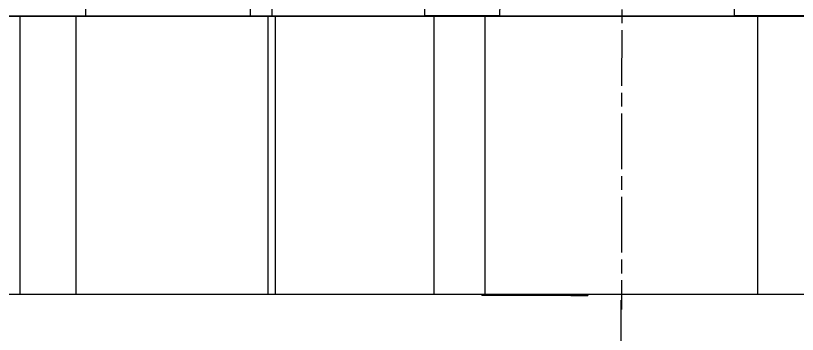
# Model space of a CAD drawing. Header units: millimetres. Extents: x 1756 to 4801, y 514 to 2668.
# Drawn here: x 2557.7 to 2726.4, y 2071.3 to 2140.1 of the extents above; entities that cross this region are included whole.
import ezdxf

# ---------------------------------------------------------------- set-up
doc = ezdxf.new("R2010")
doc.units = ezdxf.units.MM
doc.linetypes.add('AM_ISO08W050', pattern=[18, 12, -1.5, 3, -1.5])
doc.layers.add('AM_7', color=4, linetype='AM_ISO08W050', lineweight=25)

msp = doc.modelspace()

# ---------------------------------------------------------------- linework, layer by layer
at = {"color": 7, "linetype": 'Continuous', "lineweight": 25}
for p, q in [((2607.841, 2166.86), (2608.244, 2140.11)), ((2612.241, 2166.92), (2612.943, 2140.11)), ((2572.612, 2144.902), (2572.716, 2140.11)), ((2558.656, 2139.92), (2533.38, 2139.92)), ((2555.794, 2140.11), (2572.716, 2140.11)), ((2558.656, 2079.92), (2558.656, 2139.92)), ((2570.74, 2139.92), (2558.656, 2139.92)), ((2563.549, 2140.11), (2563.549, 2139.92)), ((2570.74, 2079.92), (2570.74, 2139.92)), ((2612.127, 2139.92), (2570.74, 2139.92)), ((2572.716, 2140.11), (2608.244, 2140.11)), ((2579.549, 2139.92), (2579.549, 2140.11)), ((2579.946, 2139.92), (2579.946, 2140.11)), ((2608.244, 2140.11), (2612.943, 2140.11)), ((2612.127, 2079.92), (2612.127, 2139.92)), ((2613.657, 2139.92), (2612.127, 2139.92)), ((2612.943, 2140.11), (2645.956, 2140.11)), ((2613.657, 2139.92), (2613.657, 2079.92)), ((2648.007, 2139.92), (2613.657, 2139.92)), ((2628.938, 2140.11), (2628.938, 2139.92)), ((2631.973, 2140.11), (2631.973, 2139.92)), ((2647.973, 2139.92), (2647.973, 2140.11)), ((2648.007, 2079.92), (2648.007, 2139.92)), ((2658.995, 2139.92), (2648.007, 2139.92)), ((2658.995, 2079.92), (2658.995, 2139.92)), ((2717.803, 2139.92), (2658.995, 2139.92)), ((2662.098, 2140.11), (2712.822, 2140.11)), ((2683.795, 2140.11), (2683.795, 2139.92)), ((2711.895, 2140.11), (2711.895, 2139.92)), ((2715.234, 2140.11), (2715.234, 2139.92)), ((2717.803, 2079.92), (2717.803, 2139.92)), ((2728.745, 2139.92), (2717.803, 2139.92)), ((2719.433, 2140.11), (2719.433, 2139.92)), ((2558.656, 2079.92), (2533.38, 2079.92)), ((2570.74, 2079.92), (2558.656, 2079.92)), ((2612.127, 2079.92), (2570.74, 2079.92)), ((2613.657, 2079.92), (2612.127, 2079.92)), ((2648.007, 2079.92), (2613.657, 2079.92)), ((2658.995, 2079.92), (2648.007, 2079.92)), ((2658.278, 2079.92), (2658.278, 2079.71)), ((2677.496, 2079.71), (2658.278, 2079.71)), ((2717.803, 2079.92), (2658.995, 2079.92)), ((2677.496, 2079.92), (2677.496, 2079.71)), ((2677.496, 2079.71), (2681.121, 2079.71)), ((2681.121, 2079.92), (2681.121, 2079.71)), ((2728.745, 2079.92), (2717.803, 2079.92))]:
    msp.add_line(p, q, dxfattribs=at)
for points, knots in [([(2712.822, 2140.11), (2712.483, 2160.203), (2711.812, 2199.912), (2711.19, 2239.621), (2710.883, 2259.237)], [0, 0, 0, 0, 0.50602862, 1, 1, 1, 1]), ([(2725.985, 2259.237), (2726.434, 2239.622), (2727.343, 2199.913), (2728.322, 2160.204), (2728.817, 2140.11)], [0, 0, 0, 0, 0.4939776, 1, 1, 1, 1]), ([(2662.726, 2223.931), (2662.629, 2209.864), (2662.438, 2181.923), (2662.211, 2153.983), (2662.098, 2140.11)], [0, 0, 0, 0, 0.5034857, 1, 1, 1, 1]), ([(2645.956, 2140.11), (2646.175, 2153.939), (2646.482, 2173.321), (2646.769, 2192.704), (2646.851, 2198.257)], [0, 0, 0, 0, 0.7134947, 1, 1, 1, 1]), ([(2662.098, 2140.11), (2661.263, 2140.11), (2659.593, 2140.11), (2657.055, 2140.11), (2654.587, 2140.11), (2652.245, 2140.11), (2650.114, 2140.11), (2647.829, 2140.11), (2646.669, 2140.11), (2645.956, 2140.11)], [0, 0, 0, 0, 0.13170164, 0.26340302, 0.39510563, 0.5268083, 0.6584953, 0.79018262, 1, 1, 1, 1]), ([(2728.817, 2140.11), (2728.403, 2140.11), (2727.576, 2140.11), (2725.892, 2140.11), (2723.933, 2140.11), (2721.728, 2140.11), (2719.344, 2140.11), (2716.351, 2140.11), (2714.165, 2140.11), (2712.822, 2140.11)], [0, 0, 0, 0, 0.1317289, 0.2634574, 0.395189, 0.5269206, 0.6586019, 0.7902834, 1, 1, 1, 1])]:
    msp.add_open_spline(points, degree=3, knots=knots, dxfattribs=at)
at = {"layer": 'AM_7'}
for p, q in [((2688.737, 2442.98), (2688.388, 2076.71)), ((2688.253, 2078.664), (2688.253, 1311.21))]:
    msp.add_line(p, q, dxfattribs=at)

doc.saveas('drawing.dxf')
